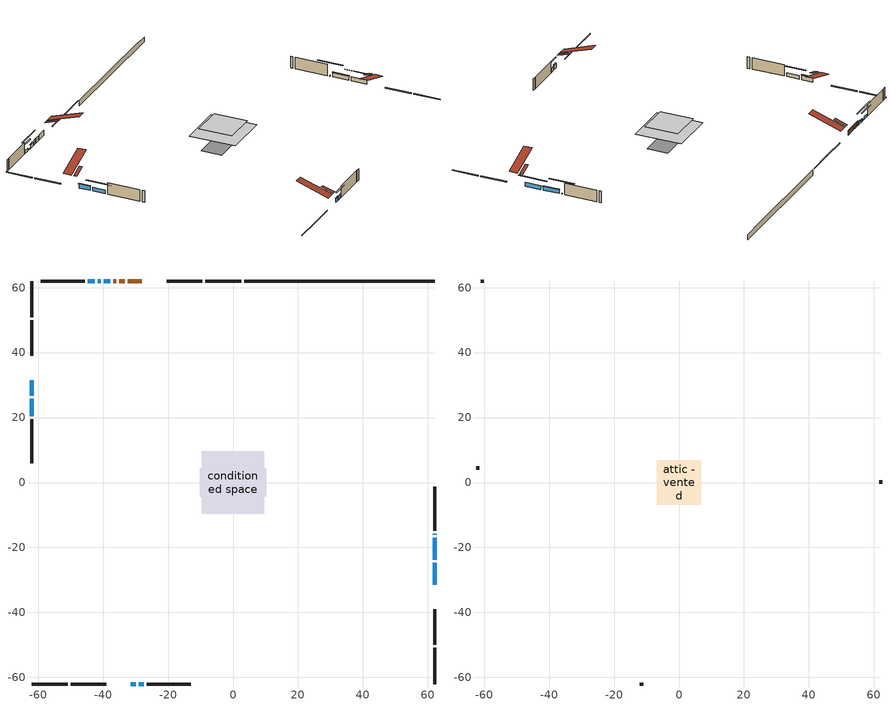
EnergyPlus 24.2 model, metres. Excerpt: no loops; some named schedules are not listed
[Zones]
conditioned space
 floor outside (Floor1 construction): -2.93,-2.93 -2.93,2.93 2.93,2.93 2.93,-2.93 z0.46
 floor adiabatic (AdiabaticFloorConstruction): -9.67,-9.67 -9.67,9.67 9.67,9.67 9.67,-9.67 z2.9
 floor foundation (Slab1 construction): -10.28,-4.35 -10.28,4.35 10.28,4.35 10.28,-4.35 z-1.89
 wall outside (RimJoist1 construction): 2.59,62.04 -8.5,62.04 / -62.04,-62.04 -50.95,-62.04 / -62.04,62.04 -62.04,50.95 / 62.04,-62.04 62.04,-50.95 z0.46:0.76
 wall outside (RimJoist2 construction): -9.43,62.04 -20.4,62.04 / -50.03,-62.04 -39.05,-62.04 / -62.04,50.03 -62.04,39.05 / 62.04,-50.03 62.04,-39.05 z0.46:0.76
 wall outside (AdiabaticWallConstruction 1): -28.04,62.04 -32.34,62.04 / -33.26,62.04 -35,62.04 / -35.93,62.04 -36.8,62.04 z0.46:2.49
 wall outside (AdiabaticWallConstruction): 62.04,-31.41 62.04,-24.72 z0.46:2.02; 62.04,-23.79 62.04,-16.98 z0.46:2.05; -37.72,62.04 -39.86,62.04 z0.46:1.71; -31.41,-62.04 -29.89,-62.04 z0.46:2.22; -62.04,31.41 -62.04,26.66 z0.46:2.3; 62.04,-16.05 62.04,-15.75 z0.46:0.81; -40.78,62.04 -41.67,62.04 z0.46:0.8; -42.6,62.04 -44.7,62.04 z0.46:1.69; -28.97,-62.04 -27.48,-62.04 z0.46:2.19; -62.04,25.73 -62.04,20.36 z0.46:2.03
 wall outside (Wall1 construction): -45.62,62.04 -59.19,62.04 / -26.55,-62.04 -12.99,-62.04 / -62.04,19.43 -62.04,5.86 / 62.04,-14.82 62.04,-1.26 z0.46:5.34
 wall foundation (FoundationWall1 construction): 3.52,62.04,-1.89 3.52,62.04,0.46 56.19,62.04,0.46 56.19,62.04,0.09 62.04,62.04,0.09 62.04,62.04,-1.89
 window (WindowConstruction): 62.04,-31.41 62.04,-24.72 z0.46:2.02
 window (WindowConstruction 4): 62.04,-23.79 62.04,-16.98 z0.46:2.05
 window (WindowConstruction 5): -37.72,62.04 -39.86,62.04 z0.46:1.71
 window (WindowConstruction 6): -31.41,-62.04 -29.9,-62.04 z0.46:2.22
 window (WindowConstruction 7): -62.04,31.41 -62.04,26.66 z0.46:2.3
 window (WindowConstruction 8): 62.04,-16.05 62.04,-15.75 z0.46:0.8
 window (WindowConstruction 9): -40.79,62.04 -41.67,62.04 z0.46:0.8
 window (WindowConstruction 1): -42.6,62.04 -44.69,62.04 z0.46:1.69
 window (WindowConstruction 2): -28.97,-62.04 -27.48,-62.04 z0.46:2.19
 window (WindowConstruction 3): -62.04,25.73 -62.04,20.36 z0.46:2.03
 door (Door): -28.04,62.04 -32.34,62.04 z0.46:2.49
 door (Door 1): -33.26,62.04 -35,62.04 z0.46:2.49
 door (Door 2): -35.93,62.04 -36.8,62.04 z0.46:2.49
 ceiling adiabatic (AdiabaticFloorConstruction): 9.67,-9.67 9.67,9.67 -9.67,9.67 -9.67,-9.67 z2.9
 roof outside (Roof2 construction): -27.12,62.04,5.34 -27.12,57.03,7.01 -25.8,57.03,7.01 -25.8,62.04,5.34; -32.34,-62.04,5.34 -32.34,-57.03,7.01 -33.66,-57.03,7.01 -33.66,-62.04,5.34; -62.04,32.34,5.34 -57.03,32.34,7.01 -57.03,33.66,7.01 -62.04,33.66,5.34; 62.04,-32.34,5.34 57.03,-32.34,7.01 57.03,-33.66,7.01 62.04,-33.66,5.34
attic - vented
 floor to conditioned space (Floor2 construction Reversed): -6.89,-6.89 -6.89,6.89 6.89,6.89 6.89,-6.89 z5.34
 wall outside (Wall4 construction): -60.12,62.04 -61.11,62.04 / -12.06,-62.04 -11.06,-62.04 / -62.04,4.93 -62.04,3.94 / 62.04,-0.33 62.04,0.66 z0.46:5.34
 roof outside (Roof1 construction): -24.87,62.04,5.34 -24.87,48.61,9.81 -21.33,48.61,9.81 -21.33,62.04,5.34; -34.58,-62.04,5.34 -34.58,-48.61,9.81 -38.12,-48.61,9.81 -38.12,-62.04,5.34; -62.04,34.58,5.34 -48.61,34.58,9.81 -48.61,38.12,9.81 -62.04,38.12,5.34; 62.04,-34.58,5.34 48.61,-34.58,9.81 48.61,-38.12,9.81 62.04,-38.12,5.34
shading: 62.04,-22.08 62.04,-34.05 62.45,-34.05 62.45,-22.08 z4.66; 62.04,-16.78 62.04,-23.99 62.45,-23.99 62.45,-16.78 z2.25; -40.06,62.04 -37.52,62.04 -37.52,62.45 -40.06,62.45 z1.91; -29.69,-62.04 -31.61,-62.04 -31.61,-62.45 -29.69,-62.45 z2.42; -62.04,26.46 -62.04,31.61 -62.45,31.61 -62.45,26.46 z2.51; 62.04,-10.52 62.04,-21.28 62.45,-21.28 62.45,-10.52 z6.03; -46.9,62.04 -35.56,62.04 -35.56,62.45 -46.9,62.45 z6.03; -47.33,62.04 -39.96,62.04 -39.96,62.45 -47.33,62.45 z4.32; -24.84,-62.04 -31.61,-62.04 -31.61,-62.45 -24.84,-62.45 z4.83; -62.04,17.72 -62.04,28.37 -62.45,28.37 -62.45,17.72 z4.67
[Building]
Building 1: Terrain=Suburbs
[Site:Location]
Toronto City Centre_ON: Latitude {deg}=43.63; Longitude {deg}=-79.39; Time Zone {hr}=-5; Elevation {m}=77; Keep Site Location Information=Yes
[Site:GroundTemperature:Shallow]
5.01852, 3.26908, 3.12898, 3.95918, 7.29196, 10.6092, 13.4851, 15.3069, 15.4617, 13.9799, 11.1774, 7.9619
[Site:WaterMainsTemperature]
Calculation Method=Schedule; Temperature Schedule=mains temperature schedule
[Material] Roughness=Rough; Thermal Absorptance=0.9
Name | Thickness {m} | Conductivity {W/m-K} | Density {kg/m3} | Specific Heat {J/kg-K} | Solar Absorptance | Visible Absorptance
asphalt or fiberglass shingles | 0.00635 | 0.162714 | 1121.4 | 1465.45 | 0.4 | 0.4
ceiling loosefill ins | 0.338667 | 0.0480833 | 16.02 | 1046.75 | 0.7 | 0.7
ceiling stud and cavity | 0.1397 | 0.158992 | 65.682 | 1177.47 | 0.7 | 0.7
concrete 4.0 in. | 0.1016 | 1.803125 | 2242.8 | 837.4 | 0.7 | 0.7
concrete 8.0 in. | 0.2032 | 1.803125 | 2242.8 | 837.4 | 0.7 | 0.7
door material | 0.04445 | 0.053851 | 512.64 | 1214.23 | 0.7 | 0.7
door material 1 | 0.04445 | 0.188738 | 512.64 | 1214.23 | 0.7 | 0.7
door material 2 | 0.04445 | 0.20624 | 512.64 | 1214.23 | 0.7 | 0.7
exterior vertical ins | 0.0460229 | 0.029427 | 32.04 | 1214.23 | 0.7 | 0.7
floor covering | 0.0127 | 0.0433444 | 54.468 | 1339.84 | 0.6 | 0.6
floor rigid ins | 0.103632 | 0.029427 | 32.04 | 1214.23 | 0.7 | 0.7
floor rigid ins 1; wall rigid ins | 0.512978 | 0.029427 | 32.04 | 1214.23 | 0.7 | 0.7
floor stud and cavity | 0.1397 | 0.638804 | 92.3553 | 1139.71 | 0.7 | 0.7
floor stud and cavity 1 | 0.1397 | 1.75129 | 37.0049 | 1207.88 | 0.7 | 0.7
furniture material conditioned space 1 | 0.1524 | 0.115458 | 640.8 | 1214.23 | 0.6 | 0.6
gypsum board | 0.0127 | 0.160291 | 801 | 837.4 | 0.6 | 0.6
gypsum board 1 | 0.0127 | 0.160291 | 801 | 837.4 | 0.7 | 0.7
osb sheathing 0.5 in. | 0.0127 | 0.115458 | 512.64 | 1214.23 | 0.7 | 0.7
osb sheathing 0.75 in. | 0.01905 | 0.115458 | 512.64 | 1214.23 | 0.7 | 0.7
osb sheathing 2.0 in. | 0.0508 | 0.115458 | 512.64 | 1214.23 | 0.7 | 0.7
rim joist rigid ins; roof rigid ins | 0.051816 | 0.029427 | 32.04 | 1214.23 | 0.7 | 0.7
rim joist stud and cavity | 0.0508 | 0.0451784 | 125.044 | 1163.47 | 0.6 | 0.6
rim joist stud and cavity 1 | 0.0508 | 0.0347766 | 125.044 | 1163.47 | 0.6 | 0.6
roof stud and cavity | 0.2032 | 0.132677 | 78.34581 | 1123.46 | 0.7 | 0.7
wall stud and cavity | 0.1397 | 0.0823012 | 139.0536 | 1170.24 | 0.7 | 0.7
wall stud and cavity 1 | 0.0889 | 6.9971 | 50.32683 | 1063.81 | 0.6 | 0.6
wall stud and cavity 2 | 0.0889 | 0.380278 | 52.3479 | 1209.89 | 0.7 | 0.7
wall stud and cavity 3 | 0.0889 | 0.391764 | 83.0341 | 1211.67 | 0.7 | 0.7
wood siding | 0.0254 | 0.102417 | 544.68 | 1172.36 | 0.4 | 0.4
wood siding 1 | 0.00254 | 0.102417 | 544.68 | 1172.36 | 0.4 | 0.4
wood siding 2; wood siding 3; wood siding 4 | 0.0254 | 0.102417 | 544.68 | 1172.36 | 0.7 | 0.7
[WindowMaterial:SimpleGlazingSystem]
Name | U-Factor {W/m2-K} | Solar Heat Gain Coefficient
WindowMaterial | 2.11165 | 0.64
WindowMaterial 1 | 2.17127 | 0.62
WindowMaterial 2 | 2.089504 | 0.64
WindowMaterial 3 | 2.11051 | 0.64
WindowMaterial 4 | 2.10767 | 0.64
WindowMaterial 5 | 2.16672 | 0.62
WindowMaterial 6 | 2.08553 | 0.64
WindowMaterial 7 | 2.07701 | 0.65
WindowMaterial 8 | 5.76317 | 0.53
[Construction]
AdiabaticFloorConstruction: floor stud and cavity 1, floor rigid ins 1, osb sheathing 0.75 in., floor covering
AdiabaticWallConstruction: wood siding 3, wall rigid ins, wall stud and cavity 2, gypsum board
AdiabaticWallConstruction 1: wood siding 4, wall rigid ins, wall stud and cavity 2, gypsum board
Door: door material
Door 1: door material 1
Door 2: door material 2
Floor1 construction: floor stud and cavity, floor rigid ins, osb sheathing 0.75 in., floor covering
Floor2 construction Reversed: gypsum board, ceiling stud and cavity, ceiling loosefill ins
FoundationWall1 construction: concrete 8.0 in., gypsum board 1
furniture construction conditioned space 1: furniture material conditioned space 1
PartitionWallConstruction: gypsum board, wall stud and cavity 3, gypsum board
RimJoist1 construction: wood siding 2, osb sheathing 2.0 in., rim joist stud and cavity
RimJoist2 construction: wood siding 2, rim joist rigid ins, osb sheathing 2.0 in., rim joist stud and cavity 1
Roof1 construction: asphalt or fiberglass shingles
Roof2 construction: asphalt or fiberglass shingles, roof rigid ins, osb sheathing 0.75 in., roof stud and cavity, gypsum board
Slab1 construction: concrete 4.0 in.
Wall1 construction: wood siding, osb sheathing 0.5 in., wall stud and cavity, gypsum board
Wall4 construction: wood siding 1, wall stud and cavity 1
WindowConstruction: WindowMaterial
WindowConstruction 1: WindowMaterial 1
WindowConstruction 2: WindowMaterial 2
WindowConstruction 3: WindowMaterial 3
WindowConstruction 4: WindowMaterial 4
WindowConstruction 5: WindowMaterial 5
WindowConstruction 6: WindowMaterial 6
WindowConstruction 7: WindowMaterial 7
WindowConstruction 8; WindowConstruction 9: WindowMaterial 8
[Zone] Multiplier=1; Part of Total Floor Area=Yes
Name | Volume {m3}
attic - vented | 138.173
conditioned space | 1495.4
[Space]
Name | Zone | Volume {m3}
attic - vented 1 | attic - vented | 138.173
conditioned space 1 | conditioned space | 1495.4
[ZoneInfiltration:EffectiveLeakageArea]
infil attic - vented 1: Zone or Space=attic - vented 1; Schedule=Always On Discrete; Effective Air Leakage Area {cm2}=8005.47; Stack Coefficient=0.00065043; Wind Coefficient=1.72314e-05
[ZoneMixing]
whole house fan mix: Zone or Space=attic - vented; Schedule=Always On Continuous; Design Flow Rate Calculation Method=Flow/Zone; Design Flow Rate {m3/s}=0; Source Zone or Space=conditioned space
[SurfaceProperty:ExposedFoundationPerimeter]
Slab1: Exposed Perimeter Calculation Method=TotalExposedPerimeter; Total Exposed Perimeter {m}=58.523
[InternalMass] Zone or ZoneList=conditioned space; Space or SpaceList=conditioned space 1
Name | Construction | Surface Area {m2}
furniture mass conditioned space 1 | furniture construction conditioned space 1 | 234.82
partition wall mass | PartitionWallConstruction | 587.049
[Lights]
interior lighting: Zone or ZoneList or Space or SpaceList=conditioned space 1; Schedule=interior lighting schedule; Design Level Calculation Method=LightingLevel; Lighting Level {W}=343.2; Return Air Fraction=0; Fraction Radiant=0.6; Fraction Visible=0.2; Fraction Replaceable=1
[People]
occupants: Zone or ZoneList or Space or SpaceList=conditioned space 1; Number of People Schedule=occupants schedule; Number of People Calculation Method=People; Number of People=3; Fraction Radiant=0.314171; Sensible Heat Fraction=0.56303; Activity Level Schedule=occupants activity schedule; Carbon Dioxide Generation Rate {m3/s-W}=0; Enable ASHRAE 55 Comfort Warnings=No; Mean Radiant Temperature Calculation Type=EnclosureAveraged
[ElectricEquipment] Zone or ZoneList or Space or SpaceList=conditioned space 1; Design Level Calculation Method=EquipmentLevel
Name | Schedule | Design Level {W} | Fraction Latent | Fraction Radiant | Fraction Lost
clothes dryer | clothes dryer schedule | 140.772 | 0.015 | 0.081 | 0.85
clothes washer | clothes washer schedule | 32.1985 | 0.03 | 0.162 | 0.7
cooking range | cooking range schedule | 215.147 | 0.08 | 0.432 | 0.2
dishwasher | dishwasher schedule | 66.8632 | 0.3 | 0.18 | 0.4
fridge | fridge schedule | 72.9452 | 0 | 0.6 | 0
mech vent bath fan 0 | mech vent bath fan 0 schedule | 50.2 | 0 | 0 | 1
mech vent bath fan 1 | mech vent bath fan 1 schedule | 50.2 | 0 | 0 | 1
mech vent house fan | mech vent house fan schedule | 0 | 0 | 0 | 1
mech vent house fan cfis | mech vent house fan cfis schedule | 0 | 0 | 0 | 0
mech vent range fan 0 | mech vent range fan 0 schedule | 57 | 0 | 0 | 1
misc plug loads | misc plug loads schedule | 494.7 | 0.045 | 0.513 | 0.1
whole house fan | Always On Discrete | 0 | 0 | 0 | 1
[OtherEquipment] Zone or ZoneList or Space or SpaceList=conditioned space 1; Design Level Calculation Method=EquipmentLevel
Name | Fuel Type | Schedule | Design Level {W} | Fraction Latent | Fraction Radiant | Fraction Lost
clothes dryer 1 | Electricity | clothes dryer schedule | 0 | 0.015 | 0.081 | 0.85
cooking range 1 | Electricity | cooking range schedule | 0 | 0.08 | 0.432 | 0.2
general water use latent | None | general water use schedule | 62.594 | 1 | 0 | 0
general water use sensible | None | general water use schedule | -61.6891 | 0 | 0.6 | 0
mech vent house fan latent load | None | Always On Discrete | 0 | 1 | 0 | 0
mech vent house fan sensible load | None | Always On Discrete | 0 | 0 | 0 | 0
water heater energy adjustment1 | NaturalGas | Always On Discrete | 0.01 | 0 | 0 | 1
[ZoneInfiltration:DesignFlowRate] Zone or ZoneList or Space or SpaceList=conditioned space 1; Schedule=Always On Discrete; Design Flow Rate Calculation Method=Flow/Zone; Design Flow Rate {m3/s}=0
infil flow; natural vent flow; whole house fan flow
[AvailabilityManager:Scheduled]
central ac and furnace airloop Availability Manager: Schedule=Always On Discrete
[Foundation:Kiva]
Foundation Kiva 1: Initial Indoor Air Temperature {C}=18; Wall Height Above Grade {m}=0.460004; Wall Depth Below Slab {m}=0.2032; Custom Block Material Name 1=exterior vertical ins; Custom Block Depth 1 {m}=2.350008; Custom Block X Position 1 {m}=0.2159; Custom Block Z Position 1 {m}=0
[Foundation:Kiva:Settings]
Soil Conductivity {W/m-K}=0.849921; Soil Density {kg/m3}=1842.3; Soil Specific Heat {J/kg-K}=418.7; Ground Solar Absorptivity=0.9; Ground Thermal Absorptivity=0.9; Ground Surface Roughness {m}=0.03; Far-Field Width {m}=40; Deep-Ground Boundary Condition=ZeroFlux; Deep-Ground Depth {m}=40; Minimum Cell Dimension {m}=0.2; Maximum Cell Growth Coefficient=3; Simulation Timestep=Timestep
[Exterior:Lights]
exterior lighting: Schedule=exterior lighting schedule; Design Level {W}=75.6
[EnergyManagementSystem:GlobalVariable]
central_ac_and_furnace_airloop_Fan_RTF
infil_program_Qfan
infil_program_Qinf
natural_vent_program_Qnv
natural_vent_program_Qwhf
[EnergyManagementSystem:Sensor]
Name | Output:Variable or Output:Meter Index Key | Output:Variable or Output:Meter
airflow_gain | infil flow | Infiltration Sensible Heat Gain Energy
airflow_gain_1 | natural vent flow | Infiltration Sensible Heat Gain Energy
airflow_gain_2 | whole house fan flow | Infiltration Sensible Heat Gain Energy
airflow_loss | infil flow | Infiltration Sensible Heat Loss Energy
airflow_loss_1 | natural vent flow | Infiltration Sensible Heat Loss Energy
airflow_loss_2 | whole house fan flow | Infiltration Sensible Heat Loss Energy
clg_load_cond |  | Cooling:EnergyTransfer:Zone:CONDITIONED SPACE
clg_sp_s; clg_sp_s_1 | cooling setpoint | Schedule Value
clothes_dryer_exhaust_0_sch_s | clothes dryer exhaust 0 schedule | Schedule Value
cool_season | cooling season schedule | Schedule Value
htg_load_cond |  | Heating:EnergyTransfer:Zone:CONDITIONED SPACE
htg_sp_s; htg_sp_s_1 | heating setpoint | Schedule Value
ig_ee_conv | clothes dryer | Electric Equipment Convective Heating Energy
ig_ee_conv_2 | cooking range | Electric Equipment Convective Heating Energy
ig_ee_conv_4 | fridge | Electric Equipment Convective Heating Energy
ig_ee_conv_5 | misc plug loads | Electric Equipment Convective Heating Energy
ig_ee_conv_6 | whole house fan | Electric Equipment Convective Heating Energy
ig_ee_rad | clothes dryer | Electric Equipment Radiant Heating Energy
ig_ee_rad_2 | cooking range | Electric Equipment Radiant Heating Energy
ig_ee_rad_4 | fridge | Electric Equipment Radiant Heating Energy
ig_ee_rad_5 | misc plug loads | Electric Equipment Radiant Heating Energy
ig_ee_rad_6 | whole house fan | Electric Equipment Radiant Heating Energy
ig_lgt_conv | interior lighting | Lights Convective Heating Energy
ig_lgt_rad | interior lighting | Lights Radiant Heating Energy
ig_lgt_vis | interior lighting | Lights Visible Radiation Heating Energy
ig_oe_conv | clothes dryer 1 | Other Equipment Convective Heating Energy
ig_oe_conv_1 | cooking range 1 | Other Equipment Convective Heating Energy
ig_oe_conv_2 | general water use latent | Other Equipment Convective Heating Energy
ig_oe_conv_3 | general water use sensible | Other Equipment Convective Heating Energy
ig_oe_conv_4 | water heater energy adjustment1 | Other Equipment Convective Heating Energy
ig_oe_rad | clothes dryer 1 | Other Equipment Radiant Heating Energy
ig_oe_rad_1 | cooking range 1 | Other Equipment Radiant Heating Energy
ig_oe_rad_2 | general water use latent | Other Equipment Radiant Heating Energy
ig_oe_rad_3 | general water use sensible | Other Equipment Radiant Heating Energy
ig_oe_rad_4 | water heater energy adjustment1 | Other Equipment Radiant Heating Energy
ig_ppl_conv | occupants | People Convective Heating Energy
ig_ppl_rad | occupants | People Radiant Heating Energy
im_conv | furniture mass conditioned space 1 | Surface Inside Face Convection Heat Gain Energy
im_conv_1 | partition wall mass | Surface Inside Face Convection Heat Gain Energy
im_ig | furniture mass conditioned space 1 | Surface Inside Face Internal Gains Radiation Heat Gain Energy
im_ig_1 | partition wall mass | Surface Inside Face Internal Gains Radiation Heat Gain Energy
im_lgt | furniture mass conditioned space 1 | Surface Inside Face Lights Radiation Heat Gain Energy
im_lgt_1 | partition wall mass | Surface Inside Face Lights Radiation Heat Gain Energy
im_sol | furniture mass conditioned space 1 | Surface Inside Face Solar Radiation Heat Gain Energy
im_sol_1 | partition wall mass | Surface Inside Face Solar Radiation Heat Gain Energy
im_surf | furniture mass conditioned space 1 | Surface Inside Face Net Surface Thermal Radiation Heat Gain Energy
im_surf_1 | partition wall mass | Surface Inside Face Net Surface Thermal Radiation Heat Gain Energy
mech_vent_bath_fan_0_sch_s | mech vent bath fan 0 schedule | Schedule Value
mech_vent_bath_fan_1_sch_s | mech vent bath fan 1 schedule | Schedule Value
mech_vent_range_fan_0_sch_s | mech vent range fan 0 schedule | Schedule Value
mv_conv | mech vent bath fan 0 | Electric Equipment Convective Heating Energy
mv_conv_1 | mech vent bath fan 1 | Electric Equipment Convective Heating Energy
mv_conv_2 | mech vent house fan | Electric Equipment Convective Heating Energy
mv_conv_3 | mech vent house fan cfis | Electric Equipment Convective Heating Energy
mv_conv_4 | mech vent range fan 0 | Electric Equipment Convective Heating Energy
mv_conv_5 | mech vent house fan latent load | Other Equipment Convective Heating Energy
mv_conv_6 | mech vent house fan sensible load | Other Equipment Convective Heating Energy
mv_rad | mech vent bath fan 0 | Electric Equipment Radiant Heating Energy
mv_rad_1 | mech vent bath fan 1 | Electric Equipment Radiant Heating Energy
mv_rad_2 | mech vent house fan | Electric Equipment Radiant Heating Energy
mv_rad_3 | mech vent house fan cfis | Electric Equipment Radiant Heating Energy
mv_rad_4 | mech vent range fan 0 | Electric Equipment Radiant Heating Energy
mv_rad_5 | mech vent house fan latent load | Other Equipment Radiant Heating Energy
mv_rad_6 | mech vent house fan sensible load | Other Equipment Radiant Heating Energy
natural_vent_s | natural vent schedule | Schedule Value
out_pb_s |  | Site Outdoor Air Barometric Pressure
out_wt_s |  | Site Outdoor Air Humidity Ratio
site_vw_s |  | Site Wind Speed
ss_back_out | Window1 | Surface Window Shortwave from Zone Back Out Window Heat Transfer Rate
ss_back_out_1 | Window13 | Surface Window Shortwave from Zone Back Out Window Heat Transfer Rate
ss_back_out_2 | Window18 | Surface Window Shortwave from Zone Back Out Window Heat Transfer Rate
ss_back_out_3 | Window20 | Surface Window Shortwave from Zone Back Out Window Heat Transfer Rate
ss_back_out_4 | Window21 | Surface Window Shortwave from Zone Back Out Window Heat Transfer Rate
ss_back_out_5 | Window24 | Surface Window Shortwave from Zone Back Out Window Heat Transfer Rate
ss_back_out_6 | Window25 | Surface Window Shortwave from Zone Back Out Window Heat Transfer Rate
ss_back_out_7 | Window6 | Surface Window Shortwave from Zone Back Out Window Heat Transfer Rate
ss_back_out_8 | Window8 | Surface Window Shortwave from Zone Back Out Window Heat Transfer Rate
ss_back_out_9 | Window9 | Surface Window Shortwave from Zone Back Out Window Heat Transfer Rate
ss_conv | Door1 | Surface Inside Face Convection Heat Gain Energy
ss_conv_1 | Door6 | Surface Inside Face Convection Heat Gain Energy
ss_conv_10 | Window6 | Surface Inside Face Convection Heat Gain Energy
ss_conv_11 | Window8 | Surface Inside Face Convection Heat Gain Energy
ss_conv_12 | Window9 | Surface Inside Face Convection Heat Gain Energy
ss_conv_2 | Door8 | Surface Inside Face Convection Heat Gain Energy
ss_conv_3 | Window1 | Surface Inside Face Convection Heat Gain Energy
ss_conv_4 | Window13 | Surface Inside Face Convection Heat Gain Energy
ss_conv_5 | Window18 | Surface Inside Face Convection Heat Gain Energy
ss_conv_6 | Window20 | Surface Inside Face Convection Heat Gain Energy
ss_conv_7 | Window21 | Surface Inside Face Convection Heat Gain Energy
ss_conv_8 | Window24 | Surface Inside Face Convection Heat Gain Energy
ss_conv_9 | Window25 | Surface Inside Face Convection Heat Gain Energy
ss_ig | Door1 | Surface Inside Face Internal Gains Radiation Heat Gain Energy
ss_ig_1 | Door6 | Surface Inside Face Internal Gains Radiation Heat Gain Energy
ss_ig_10 | Window6 | Surface Inside Face Internal Gains Radiation Heat Gain Energy
ss_ig_11 | Window8 | Surface Inside Face Internal Gains Radiation Heat Gain Energy
ss_ig_12 | Window9 | Surface Inside Face Internal Gains Radiation Heat Gain Energy
ss_ig_2 | Door8 | Surface Inside Face Internal Gains Radiation Heat Gain Energy
ss_ig_3 | Window1 | Surface Inside Face Internal Gains Radiation Heat Gain Energy
ss_ig_4 | Window13 | Surface Inside Face Internal Gains Radiation Heat Gain Energy
ss_ig_5 | Window18 | Surface Inside Face Internal Gains Radiation Heat Gain Energy
ss_ig_6 | Window20 | Surface Inside Face Internal Gains Radiation Heat Gain Energy
ss_ig_7 | Window21 | Surface Inside Face Internal Gains Radiation Heat Gain Energy
ss_ig_8 | Window24 | Surface Inside Face Internal Gains Radiation Heat Gain Energy
ss_ig_9 | Window25 | Surface Inside Face Internal Gains Radiation Heat Gain Energy
ss_lgt | Door1 | Surface Inside Face Lights Radiation Heat Gain Energy
ss_lgt_1 | Door6 | Surface Inside Face Lights Radiation Heat Gain Energy
ss_lgt_2 | Door8 | Surface Inside Face Lights Radiation Heat Gain Energy
ss_sol | Door1 | Surface Inside Face Solar Radiation Heat Gain Energy
ss_sol_1 | Door6 | Surface Inside Face Solar Radiation Heat Gain Energy
ss_sol_2 | Door8 | Surface Inside Face Solar Radiation Heat Gain Energy
ss_surf | Door1 | Surface Inside Face Net Surface Thermal Radiation Heat Gain Energy
ss_surf_1 | Door6 | Surface Inside Face Net Surface Thermal Radiation Heat Gain Energy
ss_surf_10 | Window6 | Surface Inside Face Net Surface Thermal Radiation Heat Gain Energy
ss_surf_11 | Window8 | Surface Inside Face Net Surface Thermal Radiation Heat Gain Energy
ss_surf_12 | Window9 | Surface Inside Face Net Surface Thermal Radiation Heat Gain Energy
ss_surf_2 | Door8 | Surface Inside Face Net Surface Thermal Radiation Heat Gain Energy
ss_surf_3 | Window1 | Surface Inside Face Net Surface Thermal Radiation Heat Gain Energy
ss_surf_4 | Window13 | Surface Inside Face Net Surface Thermal Radiation Heat Gain Energy
ss_surf_5 | Window18 | Surface Inside Face Net Surface Thermal Radiation Heat Gain Energy
ss_surf_6 | Window20 | Surface Inside Face Net Surface Thermal Radiation Heat Gain Energy
ss_surf_7 | Window21 | Surface Inside Face Net Surface Thermal Radiation Heat Gain Energy
ss_surf_8 | Window24 | Surface Inside Face Net Surface Thermal Radiation Heat Gain Energy
ss_surf_9 | Window25 | Surface Inside Face Net Surface Thermal Radiation Heat Gain Energy
ss_trans_in | Window1 | Surface Window Transmitted Solar Radiation Rate
ss_trans_in_1 | Window13 | Surface Window Transmitted Solar Radiation Rate
ss_trans_in_2 | Window18 | Surface Window Transmitted Solar Radiation Rate
ss_trans_in_3 | Window20 | Surface Window Transmitted Solar Radiation Rate
ss_trans_in_4 | Window21 | Surface Window Transmitted Solar Radiation Rate
ss_trans_in_5 | Window24 | Surface Window Transmitted Solar Radiation Rate
ss_trans_in_6 | Window25 | Surface Window Transmitted Solar Radiation Rate
ss_trans_in_7 | Window6 | Surface Window Transmitted Solar Radiation Rate
ss_trans_in_8 | Window8 | Surface Window Transmitted Solar Radiation Rate
